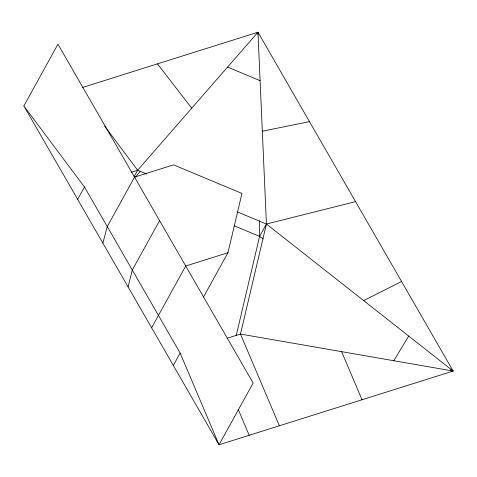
<?xml version="1.0" encoding="UTF-8"?>
<svg xmlns="http://www.w3.org/2000/svg" width="477" height="477" viewBox="0 0 477 477"><rect width="100%" height="100%" fill="white"/><g stroke="black" fill="none" stroke-linecap="round" stroke-linejoin="round"><path stroke-width="0.72" d="M203.56 296.915L227.964 252.703L241.946 193.429L173.562 164.863L134.544 177.152L107.265 226.569L102.865 243.115M236.21 335.564L259.601 236.389L259.476 220.785M128.08 286.898L132.302 270.024L159.58 220.612M23.85 105.948L57.95 44.176L253.126 383.019L219.032 444.785L23.85 105.948L84.465 186.984L180.133 353.069L219.032 444.785L453.15 371.052L257.968 32.215L82.67 87.422M77.644 199.338L84.465 186.984M134.055 176.74L137.638 170.235L257.968 32.215L266.422 224.035L240.474 334.067L279.367 425.782M151.626 327.777L185.726 266.005L227.964 252.703M173.318 365.424L180.133 353.069M234.255 225.8L259.601 236.389L266.422 224.035L355.562 201.634M393.775 360.731L408.711 336.064M135.611 176.925L140.399 171.261M257.014 33.348L257.968 32.215L257.985 34.427M363.653 300.588L401.58 281.531M131.342 172.221L137.638 170.235L146.546 173.956M227.141 338.265L240.474 334.067L453.15 371.052L266.422 224.035L237.647 212.015M262.332 131.211L309.478 121.629M450.938 370.808L453.15 371.052L450.723 369.371M227.571 67.078L260.102 80.673M259.601 236.389L263.262 238.935M157.458 63.87L191.724 108.201M104.66 126.143L137.638 170.235M341.633 351.662L362.025 399.75M238.166 409.278L249.197 435.286"/></g></svg>
